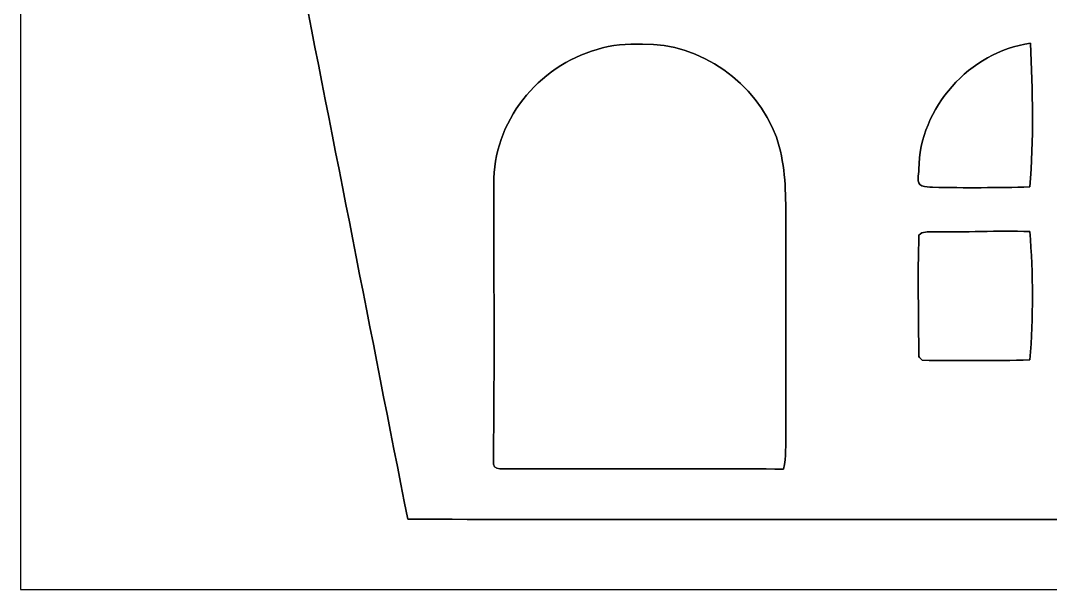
# Model space of a CAD drawing. Header units: centimetres. Extents: x -16.8 to 16.8, y -16.7 to 16.7.
# Drawn here: x -16.77 to 4.02, y -16.67 to -5.18 of the extents above; entities that cross this region are included whole.
import ezdxf

# ---------------------------------------------------------------- set-up
doc = ezdxf.new("R2010")
doc.units = ezdxf.units.CM
doc.header["$MEASUREMENT"] = 0
doc.layers.add('Layer 1', color=7, linetype='Continuous')

msp = doc.modelspace()

# ---------------------------------------------------------------- linework, layer by layer
at = {"layer": 'Layer 1', "color": 7}
for points, knots in [([(-16.77458, 16.66875), (-16.77458, 16.66875), (16.77458, 16.66875), (16.77458, 16.66875), (16.77458, 16.66875), (16.77458, 16.66875), (16.77458, -16.66875), (16.77458, -16.66875), (16.77458, -16.66875), (16.77458, -16.66875), (-16.77458, -16.66875), (-16.77458, -16.66875), (-16.77458, -16.66875), (-16.77458, -16.66875), (-16.77458, 16.66875), (-16.77458, 16.66875), (-16.77458, 16.66875), (-16.77458, 16.66875), (-16.77458, 16.66875), (-16.77458, 16.66875)], [0, 0, 0, 0, 0.16666667, 0.16666667, 0.16666667, 0.16666667, 0.33333333, 0.33333333, 0.33333333, 0.33333333, 0.5, 0.5, 0.5, 0.5, 0.66666667, 0.66666667, 0.66666667, 0.66666667, 1, 1, 1, 1]), ([(-0.88653, 14.61029), (-2.95451, 12.38567), (-5.01685, 10.15612), (-7.08131, 7.92797), (-7.08131, 7.92797), (-7.89764, 7.02804), (-8.74254, 6.15456), (-9.5564, 5.25216), (-9.5564, 5.25216), (-10.19281, 4.60551), (-10.77913, 3.91266), (-11.4113, 3.26214), (-11.4113, 3.26214), (-12.5416, 2.05211), (-13.65709, 0.82797), (-14.79127, -0.37853), (-14.79127, -0.37853), (-15.20508, -0.78634), (-15.25588, -1.41852), (-15.19767, -1.96391), (-15.19767, -1.96391), (-15.03998, -3.05611), (-14.12099, -3.94476), (-13.05631, -4.16595), (-13.05631, -4.16595), (-12.42836, -4.34375), (-11.7662, -4.1977), (-11.17671, -3.95499), (-11.17671, -3.95499), (-10.43411, -7.71913), (-9.69821, -11.48433), (-8.95703, -15.24882), (-8.95703, -15.24882), (-5.75381, -15.26963), (-2.55058, -15.25164), (0.65264, -15.25764), (0.65264, -15.25764), (3.42159, -15.24988), (6.19125, -15.27351), (8.9602, -15.24564), (8.9602, -15.24564), (9.70315, -11.48503), (10.4394, -7.72301), (11.1693, -3.95993), (11.1693, -3.95993), (11.50232, -4.06894), (11.83146, -4.21499), (12.18671, -4.22698), (12.18671, -4.22698), (12.90426, -4.29119), (13.64439, -4.07635), (14.20495, -3.62126), (14.20495, -3.62126), (15.05056, -2.99403), (15.45978, -1.80305), (15.07384, -0.80328), (15.07384, -0.80328), (15.01846, -0.57079), (14.82443, -0.41945), (14.66744, -0.25506), (14.66744, -0.25506), (14.23846, 0.16475), (13.87757, 0.64699), (13.44683, 1.06433), (13.44683, 1.06433), (12.91202, 1.64712), (12.36416, 2.21721), (11.83957, 2.80846), (11.83957, 2.80846), (11.60674, 3.06811), (11.33087, 3.29283), (11.14496, 3.59093), (11.14496, 3.59093), (11.08534, 3.91266), (11.13296, 4.24356), (11.12696, 4.56847), (11.12696, 4.56847), (11.13684, 6.9282), (11.12344, 9.28829), (11.13367, 11.64837), (11.13367, 11.64837), (10.93223, 11.6967), (10.72233, 11.68294), (10.51772, 11.68259), (10.51772, 11.68259), (9.15352, 11.70658), (7.78933, 11.69106), (6.42514, 11.69352), (6.42514, 11.69352), (6.37011, 10.6994), (6.42973, 9.7028), (6.38881, 8.70832), (6.38881, 8.70832), (5.53579, 9.56381), (4.74416, 10.47926), (3.90631, 11.34992), (3.90631, 11.34992), (2.6095, 12.75503), (1.30457, 14.15203), (0.01199, 15.56103), (0.01199, 15.56103), (-0.30198, 15.25834), (-0.59514, 14.93449), (-0.88653, 14.61029)], [0, 0, 0, 0, 0.03703704, 0.03703704, 0.03703704, 0.03703704, 0.07407407, 0.07407407, 0.07407407, 0.07407407, 0.11111111, 0.11111111, 0.11111111, 0.11111111, 0.14814815, 0.14814815, 0.14814815, 0.14814815, 0.18518519, 0.18518519, 0.18518519, 0.18518519, 0.22222222, 0.22222222, 0.22222222, 0.22222222, 0.25925926, 0.25925926, 0.25925926, 0.25925926, 0.2962963, 0.2962963, 0.2962963, 0.2962963, 0.33333333, 0.33333333, 0.33333333, 0.33333333, 0.37037037, 0.37037037, 0.37037037, 0.37037037, 0.40740741, 0.40740741, 0.40740741, 0.40740741, 0.44444444, 0.44444444, 0.44444444, 0.44444444, 0.48148148, 0.48148148, 0.48148148, 0.48148148, 0.51851852, 0.51851852, 0.51851852, 0.51851852, 0.55555556, 0.55555556, 0.55555556, 0.55555556, 0.59259259, 0.59259259, 0.59259259, 0.59259259, 0.62962963, 0.62962963, 0.62962963, 0.62962963, 0.66666667, 0.66666667, 0.66666667, 0.66666667, 0.7037037, 0.7037037, 0.7037037, 0.7037037, 0.74074074, 0.74074074, 0.74074074, 0.74074074, 0.77777778, 0.77777778, 0.77777778, 0.77777778, 0.81481481, 0.81481481, 0.81481481, 0.81481481, 0.85185185, 0.85185185, 0.85185185, 0.85185185, 0.88888889, 0.88888889, 0.88888889, 0.88888889, 0.92592593, 0.92592593, 0.92592593, 0.92592593, 1, 1, 1, 1]), ([(-5.13292, -5.76827), (-4.83764, -5.67161), (-4.52402, -5.65362), (-4.21534, -5.65785), (-4.21534, -5.65785), (-3.03671, -5.63562), (-1.92193, -6.44313), (-1.50848, -7.53498), (-1.50848, -7.53498), (-1.34232, -8.0331), (-1.32151, -8.56368), (-1.32115, -9.08403), (-1.32115, -9.08403), (-1.32186, -10.5537), (-1.32715, -12.02373), (-1.31868, -13.49375), (-1.31868, -13.49375), (-1.32609, -13.7414), (-1.31022, -13.99505), (-1.36525, -14.23917), (-1.36525, -14.23917), (-3.25684, -14.22859), (-5.14879, -14.2367), (-7.04003, -14.23705), (-7.04003, -14.23705), (-7.11024, -14.23599), (-7.22207, -14.23), (-7.22701, -14.13827), (-7.22701, -14.13827), (-7.2009, -12.25338), (-7.21995, -10.36849), (-7.21536, -8.4836), (-7.21536, -8.4836), (-7.24958, -7.24288), (-6.31366, -6.09036), (-5.13292, -5.76827)], [0, 0, 0, 0, 0.1, 0.1, 0.1, 0.1, 0.2, 0.2, 0.2, 0.2, 0.3, 0.3, 0.3, 0.3, 0.4, 0.4, 0.4, 0.4, 0.5, 0.5, 0.5, 0.5, 0.6, 0.6, 0.6, 0.6, 0.7, 0.7, 0.7, 0.7, 0.8, 0.8, 0.8, 0.8, 1, 1, 1, 1]), ([(1.3649, -8.18586), (1.38042, -6.94302), (2.39148, -5.81096), (3.61985, -5.64268), (3.61985, -5.64268), (3.66148, -6.60788), (3.68723, -7.57943), (3.61033, -8.54357), (3.61033, -8.54357), (2.95522, -8.55839), (2.29976, -8.56403), (1.64465, -8.54816), (1.64465, -8.54816), (1.57092, -8.54216), (1.49366, -8.54569), (1.42416, -8.51853), (1.42416, -8.51853), (1.29611, -8.46561), (1.37619, -8.29416), (1.3649, -8.18586)], [0, 0, 0, 0, 0.16666667, 0.16666667, 0.16666667, 0.16666667, 0.33333333, 0.33333333, 0.33333333, 0.33333333, 0.5, 0.5, 0.5, 0.5, 0.66666667, 0.66666667, 0.66666667, 0.66666667, 1, 1, 1, 1]), ([(1.36807, -9.51477), (1.43722, -9.43575), (1.55116, -9.4548), (1.64465, -9.44739), (1.64465, -9.44739), (2.29835, -9.46538), (2.95204, -9.4167), (3.60574, -9.44421), (3.60574, -9.44421), (3.677, -10.30499), (3.6763, -11.17424), (3.60892, -12.03537), (3.60892, -12.03537), (2.88431, -12.05547), (2.15971, -12.04877), (1.43545, -12.04348), (1.43545, -12.04348), (1.41111, -12.01808), (1.38712, -11.99303), (1.36313, -11.96799), (1.36313, -11.96799), (1.36384, -11.15025), (1.33809, -10.3318), (1.36807, -9.51477)], [0, 0, 0, 0, 0.14285714, 0.14285714, 0.14285714, 0.14285714, 0.28571429, 0.28571429, 0.28571429, 0.28571429, 0.42857143, 0.42857143, 0.42857143, 0.42857143, 0.57142857, 0.57142857, 0.57142857, 0.57142857, 0.71428571, 0.71428571, 0.71428571, 0.71428571, 1, 1, 1, 1])]:
    msp.add_open_spline(points, degree=3, knots=knots, dxfattribs=at)
at = {"layer": 'Layer 1', "color": 251}
for points, knots in [([(-0.88653, 14.61029), (-0.59514, 14.93449), (-0.30198, 15.25834), (0.01199, 15.56103), (0.01199, 15.56103), (1.30457, 14.15203), (2.6095, 12.75503), (3.90631, 11.34992), (3.90631, 11.34992), (4.74416, 10.47926), (5.53579, 9.56381), (6.38881, 8.70832), (6.38881, 8.70832), (6.42973, 9.7028), (6.37011, 10.6994), (6.42514, 11.69352), (6.42514, 11.69352), (7.78933, 11.69106), (9.15352, 11.70658), (10.51772, 11.68259), (10.51772, 11.68259), (10.72233, 11.68294), (10.93223, 11.6967), (11.13367, 11.64837), (11.13367, 11.64837), (11.12344, 9.28829), (11.13684, 6.9282), (11.12696, 4.56847), (11.12696, 4.56847), (11.13296, 4.24356), (11.08534, 3.91266), (11.14496, 3.59093), (11.14496, 3.59093), (11.33087, 3.29283), (11.60674, 3.06811), (11.83957, 2.80846), (11.83957, 2.80846), (12.36416, 2.21721), (12.91202, 1.64712), (13.44683, 1.06433), (13.44683, 1.06433), (13.87757, 0.64699), (14.23846, 0.16475), (14.66744, -0.25506), (14.66744, -0.25506), (14.82443, -0.41945), (15.01846, -0.57079), (15.07384, -0.80328), (15.07384, -0.80328), (15.45978, -1.80305), (15.05056, -2.99403), (14.20495, -3.62126), (14.20495, -3.62126), (13.64439, -4.07635), (12.90426, -4.29119), (12.18671, -4.22698), (12.18671, -4.22698), (11.83146, -4.21499), (11.50232, -4.06894), (11.1693, -3.95993), (11.1693, -3.95993), (10.4394, -7.72301), (9.70315, -11.48503), (8.9602, -15.24564), (8.9602, -15.24564), (6.19125, -15.27351), (3.42159, -15.24988), (0.65264, -15.25764), (0.65264, -15.25764), (-2.55058, -15.25164), (-5.75381, -15.26963), (-8.95703, -15.24882), (-8.95703, -15.24882), (-9.69821, -11.48433), (-10.43411, -7.71913), (-11.17671, -3.95499), (-11.17671, -3.95499), (-11.7662, -4.1977), (-12.42836, -4.34375), (-13.05631, -4.16595), (-13.05631, -4.16595), (-14.12099, -3.94476), (-15.03998, -3.05611), (-15.19767, -1.96391), (-15.19767, -1.96391), (-15.25588, -1.41852), (-15.20508, -0.78634), (-14.79127, -0.37853), (-14.79127, -0.37853), (-13.65709, 0.82797), (-12.5416, 2.05211), (-11.4113, 3.26214), (-11.4113, 3.26214), (-10.77913, 3.91266), (-10.19281, 4.60551), (-9.5564, 5.25216), (-9.5564, 5.25216), (-8.74254, 6.15456), (-7.89764, 7.02804), (-7.08131, 7.92797), (-7.08131, 7.92797), (-5.01685, 10.15612), (-2.95451, 12.38567), (-0.88653, 14.61029), (-0.88653, 14.61029), (-0.88653, 14.61029), (-0.88653, 14.61029), (-0.88653, 14.61029)], [0, 0, 0, 0, 0.03571429, 0.03571429, 0.03571429, 0.03571429, 0.07142857, 0.07142857, 0.07142857, 0.07142857, 0.10714286, 0.10714286, 0.10714286, 0.10714286, 0.14285714, 0.14285714, 0.14285714, 0.14285714, 0.17857143, 0.17857143, 0.17857143, 0.17857143, 0.21428571, 0.21428571, 0.21428571, 0.21428571, 0.25, 0.25, 0.25, 0.25, 0.28571429, 0.28571429, 0.28571429, 0.28571429, 0.32142857, 0.32142857, 0.32142857, 0.32142857, 0.35714286, 0.35714286, 0.35714286, 0.35714286, 0.39285714, 0.39285714, 0.39285714, 0.39285714, 0.42857143, 0.42857143, 0.42857143, 0.42857143, 0.46428571, 0.46428571, 0.46428571, 0.46428571, 0.5, 0.5, 0.5, 0.5, 0.53571429, 0.53571429, 0.53571429, 0.53571429, 0.57142857, 0.57142857, 0.57142857, 0.57142857, 0.60714286, 0.60714286, 0.60714286, 0.60714286, 0.64285714, 0.64285714, 0.64285714, 0.64285714, 0.67857143, 0.67857143, 0.67857143, 0.67857143, 0.71428571, 0.71428571, 0.71428571, 0.71428571, 0.75, 0.75, 0.75, 0.75, 0.78571429, 0.78571429, 0.78571429, 0.78571429, 0.82142857, 0.82142857, 0.82142857, 0.82142857, 0.85714286, 0.85714286, 0.85714286, 0.85714286, 0.89285714, 0.89285714, 0.89285714, 0.89285714, 0.92857143, 0.92857143, 0.92857143, 0.92857143, 1, 1, 1, 1]), ([(-5.13292, -5.76827), (-6.31366, -6.09036), (-7.24958, -7.24288), (-7.21536, -8.4836), (-7.21536, -8.4836), (-7.21995, -10.36849), (-7.2009, -12.25338), (-7.22701, -14.13827), (-7.22701, -14.13827), (-7.22207, -14.23), (-7.11024, -14.23599), (-7.04003, -14.23705), (-7.04003, -14.23705), (-5.14879, -14.2367), (-3.25684, -14.22859), (-1.36525, -14.23917), (-1.36525, -14.23917), (-1.31022, -13.99505), (-1.32609, -13.7414), (-1.31868, -13.49375), (-1.31868, -13.49375), (-1.32715, -12.02373), (-1.32186, -10.5537), (-1.32115, -9.08403), (-1.32115, -9.08403), (-1.32151, -8.56368), (-1.34232, -8.0331), (-1.50848, -7.53498), (-1.50848, -7.53498), (-1.92193, -6.44313), (-3.03671, -5.63562), (-4.21534, -5.65785), (-4.21534, -5.65785), (-4.52402, -5.65362), (-4.83764, -5.67161), (-5.13292, -5.76827), (-5.13292, -5.76827), (-5.13292, -5.76827), (-5.13292, -5.76827), (-5.13292, -5.76827)], [0, 0, 0, 0, 0.09090909, 0.09090909, 0.09090909, 0.09090909, 0.18181818, 0.18181818, 0.18181818, 0.18181818, 0.27272727, 0.27272727, 0.27272727, 0.27272727, 0.36363636, 0.36363636, 0.36363636, 0.36363636, 0.45454545, 0.45454545, 0.45454545, 0.45454545, 0.54545455, 0.54545455, 0.54545455, 0.54545455, 0.63636364, 0.63636364, 0.63636364, 0.63636364, 0.72727273, 0.72727273, 0.72727273, 0.72727273, 0.81818182, 0.81818182, 0.81818182, 0.81818182, 1, 1, 1, 1]), ([(1.3649, -8.18586), (1.37619, -8.29416), (1.29611, -8.46561), (1.42416, -8.51853), (1.42416, -8.51853), (1.49366, -8.54569), (1.57092, -8.54216), (1.64465, -8.54816), (1.64465, -8.54816), (2.29976, -8.56403), (2.95522, -8.55839), (3.61033, -8.54357), (3.61033, -8.54357), (3.68723, -7.57943), (3.66148, -6.60788), (3.61985, -5.64268), (3.61985, -5.64268), (2.39148, -5.81096), (1.38042, -6.94302), (1.3649, -8.18586), (1.3649, -8.18586), (1.3649, -8.18586), (1.3649, -8.18586), (1.3649, -8.18586)], [0, 0, 0, 0, 0.14285714, 0.14285714, 0.14285714, 0.14285714, 0.28571429, 0.28571429, 0.28571429, 0.28571429, 0.42857143, 0.42857143, 0.42857143, 0.42857143, 0.57142857, 0.57142857, 0.57142857, 0.57142857, 0.71428571, 0.71428571, 0.71428571, 0.71428571, 1, 1, 1, 1]), ([(1.36807, -9.51477), (1.33809, -10.3318), (1.36384, -11.15025), (1.36313, -11.96799), (1.36313, -11.96799), (1.38712, -11.99303), (1.41111, -12.01808), (1.43545, -12.04348), (1.43545, -12.04348), (2.15971, -12.04877), (2.88431, -12.05547), (3.60892, -12.03537), (3.60892, -12.03537), (3.6763, -11.17424), (3.677, -10.30499), (3.60574, -9.44421), (3.60574, -9.44421), (2.95204, -9.4167), (2.29835, -9.46538), (1.64465, -9.44739), (1.64465, -9.44739), (1.55116, -9.4548), (1.43722, -9.43575), (1.36807, -9.51477), (1.36807, -9.51477), (1.36807, -9.51477), (1.36807, -9.51477), (1.36807, -9.51477)], [0, 0, 0, 0, 0.125, 0.125, 0.125, 0.125, 0.25, 0.25, 0.25, 0.25, 0.375, 0.375, 0.375, 0.375, 0.5, 0.5, 0.5, 0.5, 0.625, 0.625, 0.625, 0.625, 0.75, 0.75, 0.75, 0.75, 1, 1, 1, 1])]:
    msp.add_open_spline(points, degree=3, knots=knots, dxfattribs=at)

doc.saveas('drawing.dxf')
